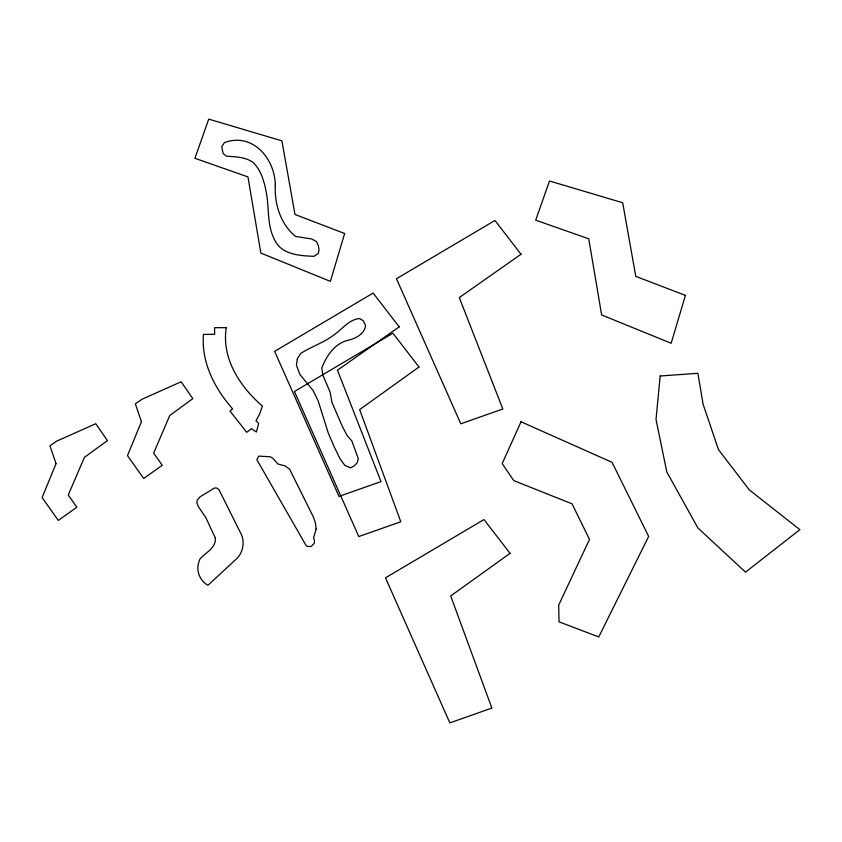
<?xml version="1.0" encoding="UTF-8"?>
<svg xmlns="http://www.w3.org/2000/svg" width="842" height="842" viewBox="0 0 842 842"><rect width="100%" height="100%" fill="white"/><g stroke="black" fill="none" stroke-linecap="round" stroke-linejoin="round"><path stroke-width="1.26" d="M226.235 327.654C221.446 358.587 240.002 386.783 262.451 406.086L259.483 414.359L255.979 420.895L258.736 423.452L256.368 432.02L251.484 428.652L246.727 432.314L229.982 411.012L232.634 408.886C214.668 388.541 201.101 362.228 203.469 334.4L214.647 334.306L214.573 327.685L226.235 327.654M215.373 538.049C216.162 547.995 205.648 552.541 200.017 558.92C195.333 568.792 198.501 579.464 207.879 585.348L235.434 559.835C242.58 553.857 245.075 543.269 241.454 534.67L219.004 489.686L216.836 488.065L214.531 487.96L199.933 496.927L197.07 500.38L197.007 503.148L198.186 506.337L205.911 517.777L215.373 538.049M275.302 185.482C274.366 204.153 280.691 224.309 295.521 236.423L311.635 238.949L316.476 241.591L318.339 245.411L319.055 250.074L318.213 253.547L314.024 256.305C300.352 255.831 282.081 254.694 275.208 240.97C267.535 227.508 268.956 211.605 267.03 196.775C265.093 184.808 262.199 171.684 253.463 162.748C245.369 156.644 235.613 157.022 226.203 156.065L223.077 153.423L221.762 146.74L224.446 142.593C252.642 132.12 275.145 158.738 275.302 185.482M660.181 375.995L656.013 419.442L666.822 471.973L697.892 527.945L745.507 572.139L799.9 529.66L749.306 489.907L718.479 449.649L703.102 404.234L697.902 373.301L660.181 375.995M316.139 529.06L313.477 538.133L314.476 540.069L314.266 543.343L311.182 546.469L307.319 546.479L305.993 545.342L256.873 459.753L258.715 456.111L270.293 456.806L272.776 458.237L278.039 464.079L285.08 465.921L289.637 469.236L313.519 517.325L315.571 523.514L316.139 529.06M297.3 358.776L296.447 365.228L299.92 374.522L313.003 390.372L318.171 400.939L328.317 433.167L334.39 447.228L340.073 458.848L344.873 465.405L350.588 467.836L354.566 465.637L357.271 462.647L358.303 458.743L351.882 440.998L346.957 435.293L342.199 426.094L332.011 402.529L330.053 391.962L322.749 374.848L321.791 367.975C326.738 355.25 335.274 342.641 349.662 339.873C356.724 337.916 364.628 333.527 365.586 325.507L363.207 320.644L359.502 318.529C348.377 319.728 342.126 329.475 333.527 335.221C323.486 342.841 311.298 346.588 300.805 353.387L297.3 358.776M344.641 233.508L330.38 281.365L260.862 253.074L247.969 176.936L194.923 158.275L208.732 119.122L281.902 140.856L294.984 214.468L344.641 233.508M685.42 295.395L671.158 343.252L601.641 314.961L588.747 238.823L535.701 220.162L549.51 181.009L622.691 202.743L635.763 276.355L685.42 295.395M56.046 463.595L42.1 497.58L58.308 520.419L76.885 507.189L68.234 495.054L84.421 457.353L107.418 440.619L95.756 423.715L56.751 441.113L49.952 445.786L56.046 463.595M141.435 421.653L127.489 455.638L143.698 478.477L162.285 465.258L153.633 453.122L169.81 415.422L192.818 398.676L181.146 381.784L142.14 399.171L135.341 403.855L141.435 421.653M521.03 421.768L502.179 463.595L513.778 480.624L572.086 503.842L589.484 539.448L558.667 605.156L559.056 621.849L598.757 636.941L648.666 536.428L612.05 462.321L521.03 421.768M419 367.007L359.65 409.612L400.803 521.745L358.787 536.554L294.437 391.498L392.919 333.222L419 367.007M510.052 553.341L450.712 595.947L491.865 708.08L449.849 722.878L385.489 577.833L483.982 519.556L510.052 553.341M399.203 326.854L337.463 370.185L381.005 481.592L338.989 496.401L274.639 351.346L373.122 293.069L399.203 326.854M521.03 254.242L459.29 297.573L502.832 408.991L460.816 423.789L396.466 278.744L494.949 220.467L521.03 254.242"/></g></svg>
